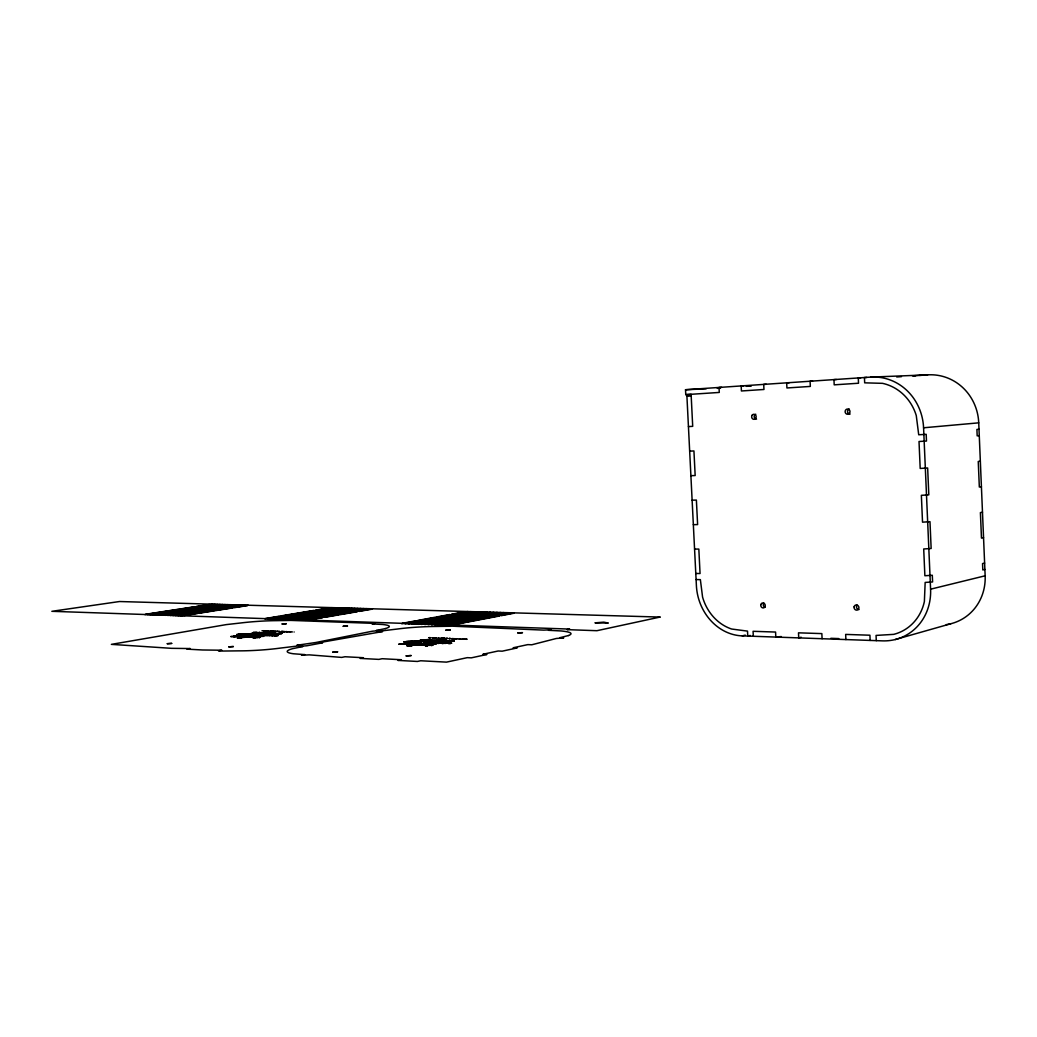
<?xml version="1.0" encoding="UTF-8"?>
<svg xmlns="http://www.w3.org/2000/svg" width="1037" height="1037" viewBox="0 0 1037 1037"><rect width="100%" height="100%" fill="white"/><g stroke="black" fill="none" stroke-linecap="round" stroke-linejoin="round"><path stroke-width="1.5" d="M239.716 637.327L242.477 637.055M253.3 634.177L243.215 635.253L245.017 634.903M247.649 635.409L245.16 635.357L248.05 635.227M409.563 642.616L411.417 642.784L409.084 643.109M435.151 644.068L436.058 643.977M238.277 638.001L237.486 638.001L245.445 637.249L240.74 637.107L243.397 636.835L242.749 636.977M259.431 636.187L260.624 635.901L258.822 636.122M411.456 642.668L414.891 642.37L403.847 641.89M277.929 635.603L274.533 635.875M267.403 634.618L266.652 634.631L281.947 633.283M241.854 633.788L242.619 633.944M429.279 644.69L430.342 644.768L428.514 644.794L433.103 644.664L430.368 644.82M423.602 645.053C426.946 644.638 418.468 645.649 421.398 644.638L435.877 643.964M246.197 636.912L246.586 636.938M428.333 642.655L431.586 642.072M239.223 635.707C248.945 634.696 234.816 635.435 239.314 635.629M451.004 641.268L453.96 640.931M241.971 635.862L240.338 635.966L248.66 635.694L244.447 636.316L247.182 636.122M443.11 641.112L445.301 640.931M250.202 634.514L250.98 634.579L250.176 634.683M420.244 644.612L416.498 644.884M255.88 633.438L248.141 633.905M431.923 642.396L428.385 642.72M271.811 632.013L270.761 631.961L275.842 631.935L273.47 632.155M424.068 642.668L428.787 642.214L424.094 642.746M441.593 639.764L439.597 639.816L443.305 639.79M260.274 634.774L261.246 634.864L258.2 635.033M406.867 643.523L421.683 643.575L415.306 644.56L410.121 644.081L412.156 643.368M260.313 632.622L253.235 632.479L257.15 632.557L255.102 632.648M410.38 641.385C407.748 640.788 404.261 641.773 406.439 641.903M445.975 641.955L446.39 641.994M267.987 634.463L269.05 634.605M405.571 643.938L406.698 643.796L398.701 644.21L405.415 643.977M248.504 635.305L247.649 635.396M253.339 636.951L255.037 636.925L252.963 637.198M260.054 637.029L252.25 637.405L254.298 637.042M416.381 644.599L415.461 644.677L417.937 644.495M405.661 641.773L406.115 642.072M448.541 641.397L437.212 641.553L441.879 640.425M240.817 636.588L242.152 637.081M412.35 641.255L411.624 641.294L412.895 641.242M430.912 641.216L429.992 641.268L431.301 641.216M257.215 636.938L259.03 636.692M410.782 641.359L412.143 641.151L407.126 641.76L413.919 642.007L424.509 640.736M451.808 641.073L450.836 641.022M242.969 634.411L239.767 635.007L246.65 634.359M280.547 633.348L281.338 632.972M408.008 645.39L412.843 645.26L406.711 645.727L416.109 645.014L408.228 645.416M254.234 632.661L253.521 632.739L254.311 632.674M437.705 641.164L433.336 641.346L437.731 641.164M273.548 634.54L270.994 634.398M431.236 641.229L432.494 641.086L430.757 641.06M440.427 643.121L438.755 643.057M438.897 643.433C432.39 643.264 447.362 642.642 440.194 642.655M269.192 632.22L268.103 632.363L271.953 632.039M254.739 632.764L256.256 632.687M443.369 639.673L436.642 640.049L445.184 639.388L440.051 639.648M246.262 636.161L245.186 636.329L246.43 636.096M454.206 640.905L453.687 640.983M428.229 641.035L438.405 640.464L437.718 640.672M435.281 640.672L437.834 640.723M427.413 645.299L426.531 645.26M424.081 645.079L426.233 644.768M432.52 644.833L431.651 644.651L435.618 644.094M235.101 636.29L233.364 636.485L238.108 636.096L230.784 636.562L235.347 636.601M258.369 633.711L254.739 633.516M419.505 642.11L418.702 642.097L419.518 642.007M421.54 639.907C418.767 640.01 429.214 639.492 422.577 639.985M425.831 645.792L426.972 645.792M443.071 641.099L445.819 640.801M424.522 640.918C420.789 641.462 428.812 640.568 423.07 640.866M249.152 636.861L245.899 637.12M432.312 643.821L430.161 643.873L431.988 643.484M259.289 637.457L259.522 637.496M239.728 634.009L238.627 634.385L242.619 633.957M444.99 638.299L444.056 638.364L445.016 638.286M434.581 642.577L431.625 642.784L434.633 642.512M258.317 633.776L257.474 633.892L259.146 633.776M436.357 641.838C432.947 641.709 439.169 641.838 435.618 641.657M256.191 633.905L253.896 634.151L255.271 633.866M407.8 644.483L411.08 644.275L407.917 644.586M260.741 633.905L266.716 632.713L257.189 633.088M439.714 642.11L440.816 642.033M257.28 636.524L258.783 636.394L253.546 636.524L259.211 635.862L249.58 637.314M245.963 636.977L247.428 636.809L246.495 636.77M240.195 634.748L238.614 634.67L243.28 634.553M411.715 643.005L413.426 642.953L412.726 643.005M281.105 633.011L279.744 633.114M424.587 643.588L425.663 643.614L422.565 643.834M259.756 633.62L263.139 633.153L260.17 633.426M432.286 645.299L431.211 645.455L432.442 645.338M260.248 632.583L254.817 633.788M269.179 633.322L270.722 633.244L268.7 633.374M280.807 633.633L281.597 633.633M427.983 639.946C430.407 639.66 424.872 640.036 428.748 639.998C432.598 639.868 436.758 639.622 435.851 640.594M410.898 645.908L411.676 645.947M410.665 646.051L411.313 646.025L410.172 646.012M249.411 634.592L248.439 634.553M237.888 635.966L243.202 635.759M416.731 643.757L416.654 643.731M279.212 633.84L278.383 633.516L279.951 633.49M244.719 633.827L243.41 634.009L245.678 633.827L239.456 634.579M267.17 633.788L263.191 634.009L267.092 633.646M266.431 633.361L266.768 633.192M252.626 634.087L251.939 634.19L252.808 634.048M268.103 635.525L266.69 635.461M429.357 644.651L430.07 644.521L428.216 644.34L430.64 644.094L424.47 643.873L430.575 643.471L426.635 643.808L429.422 643.99M238.082 634.657L238.679 634.527M264.241 634.605L265.783 634.242M268.246 632.324L267.027 632.79L273.392 632.505M254.441 637.457L255.633 637.431L254 637.548M438.47 639.557L437.77 639.544M441.179 639.648L439.973 639.751M417.898 641.955L416.952 642.02M422.279 641.462L416.355 641.022L428.19 639.609L421.035 639.998M454.05 640.866L445.897 640.801M411.106 641.929L409.511 642.007L410.315 641.864M253.495 634.151L245.6 634.1L255.569 633.283L254.791 633.4M253.365 637.911L254.921 637.522M255.776 633.594L254.052 633.75L254.933 633.659M260.326 636.057L264.033 636.277L258.783 636.601L260.352 636.264M402.11 644.107L403.276 643.938M466.119 639.142L467.143 639.22L466.248 639.323M245.445 635.111L244.11 635.24M424.911 645.507L425.572 645.442M418.857 642.149L416.226 642.059L418.118 641.903M459.404 639.038L460.363 638.935L459.585 639.025M258.809 633.918L259.056 633.84M268.881 634.618L269.166 634.592M444.108 638.986L445.651 639.064M260.844 633.516L260.741 633.594M238.29 638.001C233.688 638.053 247.662 637.198 238.704 637.509M273.275 633.451C276.322 632.35 263.359 634.1 267.339 634.463M423.174 640.736L424.016 640.568L420.037 640.335L422.435 639.985M435.255 641.864L436.24 641.89M407.01 643.484L405.985 643.186M261.868 633.218L260.663 633.296M275.92 634.074L276.723 633.983L275.349 634.125M426.933 645.753L427.698 645.584L425.455 645.649M452.054 641.138L447.699 641.579L448.541 641.514M252.471 636.005L249.036 636.653L253.611 636.096M253.715 637.82L254.402 637.69L253.261 637.69M269.477 633.205L268.777 633.296M273.496 633.776C273.872 633.711 271.979 633.698 275.622 633.309M452.728 638.688L454.491 638.714M252.185 637.185L252.795 637.249M271.02 634.424L270.268 634.605L271.59 634.605M255.815 632.739L254.985 632.79M440.44 640.36L441.269 640.114L439.947 640.322M895.255 639.531L950.825 623.743M238.251 634.605L238.691 634.307M431.936 644.845L432.753 645.105L432.105 645.273M261.92 630.833L264.098 630.716M408.461 645.442L409.148 645.429M252.535 636.187L254.83 635.979M411.637 644.651C415.15 644.288 409.343 645.118 411.624 644.638M451.276 641.242L449.345 641.009L451.639 640.97M238.64 637.586L239.21 637.496M261.13 634.916L254.104 635.227L258.135 634.877M430.42 640.931L429.875 640.879M423.459 644.133L424.379 643.744M431.34 640.685L429.525 640.529M243.591 635.409L244.408 635.448M258.602 637.483L259.6 637.522M801.186 637.249L798.736 637.885L798.49 632.829L821.848 633.607L822.095 638.727M252.354 635.992L254.104 636.044M274.753 631.287L275.648 631.209L272.303 631.261M424.081 639.699L422.85 639.881L424.496 639.764M435.216 642.097L436.097 642.072M265.965 630.95L268.92 630.924M423.602 639.868L424.159 639.738M453.104 638.753L453.713 638.636M446.571 638.559L447.284 638.507M248.258 634.644L249.256 634.618M261.493 633.322L262.854 633.244L261.933 633.192M257.539 637.509C254.376 637.612 261.441 636.757 259.094 636.744M239.547 638.131L240.753 638.053M417.626 643.497L419.428 643.446M691.173 395.525L686.896 395.81L696.397 585.672A50.048 43.813 74.6 0 0 742.22 635.875L745.279 635.124M750.257 635.461L747.755 636.07L747.508 631.118L731.655 629.031A45.006 39.393 74.6 0 1 702.58 597.118L700.364 579.631L696.086 579.579M263.333 634.955L260.611 635.266L263.683 635.085M273.25 633.464L270.955 633.84L281.494 633.555M742.22 635.875L882.461 640.866A53.185 48.869 66.6 0 0 930.591 589.185L985.15 575.794L978.734 422.837A50.32 48.13 -89.5 0 0 927.596 374.875L870.626 377.105L685.522 389.731L685.768 394.643L690.525 394.423M237.927 634.514L236.682 634.54L238.575 634.372M443.097 638.299L444.03 638.222L443.11 638.364M439.766 640.788L445.353 640.399L442.112 641.229L443.434 641.372L446.701 640.568L444.977 640.853M426.22 644.781L424.664 644.858L425.572 644.858M282.855 631.624C280.508 631.559 285.616 631.429 282.466 631.702M984.878 569.443L982.817 569.948L982.545 563.584L984.619 563.091M234.958 636.368L233.714 636.42M252.172 637.314L253.624 636.964M249.113 635.927L248.413 635.888M256.787 632.998C254.298 633.451 260.468 632.661 257.319 633.14M455.541 638.883L457.369 638.779M454.958 638.714L454.582 638.779M271.655 633.698L274.857 633.231M447.556 638.377L446.26 638.364M440.958 640.296L439.04 640.568L440.129 640.335M427.451 645.208C433.051 644.483 421.178 645.844 425.313 644.871M429.837 640.503L431.755 640.425M260.598 633.788L259.833 633.607L260.585 633.581M240.662 638.105L239.78 638.105M451.626 638.714L452.767 638.585M464.174 639.116L463.215 639.194M260.767 633.205L261.583 633.114M432.507 643.744C434.736 643.614 429.474 643.588 432.066 643.808M258.939 633.698L260.106 633.438M254.493 636.031L254.13 636.083M290.088 631.948L292.382 631.909M438.34 638.105L439.221 638.014L438.482 638.235M423.342 644.171L419.661 644.366L423.252 643.588M443.058 639.064L443.745 639.051M272.187 631.079L273.133 631.092M276.944 631.39L277.903 631.352M437.601 639.518L438.418 639.375M263.567 630.69L263.955 630.82M252.73 637.172L248.893 637.185M426.388 640.36L428.203 639.751M453.338 638.792L454.413 638.727L453.26 638.844M286.938 631.663L286.082 631.624M411.65 645.468L412.57 645.312M263.45 630.846L264.565 630.885M276.335 631.339L277.968 631.287M279.588 631.468L278.772 631.442M462.217 639.038L463.189 639.077M266.768 630.989L267.585 630.859M243.099 636.109C232.91 637.82 262.711 635.409 246.313 636.264M258.874 636.161L260.456 635.862M275.012 633.257L275.609 633.283M983.556 537.684L981.469 538.112L980.406 512.602L982.48 512.226M420.789 640.918L419.013 640.97L420.866 640.892M451.704 640.529L453.921 640.322L451.86 640.49M430.77 637.716L430.731 637.833M451.717 638.701L452.391 638.688M460.882 639.155L462.787 639.038M462.826 639.246L464.809 639.103M465.419 639.181L465.743 639.142M414.23 642.46L413.569 642.422M456.124 638.74L456.332 638.909M458.121 639.038L458.834 638.896M284.436 631.676L286.925 631.714M284.449 631.624L283.684 631.702M422.396 641.501L420.698 641.579M440.544 638.131L440.194 638.222M441.243 638.338L442.086 638.196M446.467 638.546L447.245 638.403M448.865 638.649L449.708 638.52M429.059 637.833L429.798 637.625M428.981 637.82L430.342 637.69L429.331 637.638M432.338 637.742L432.053 637.885M432.507 637.911L433.596 637.781M433.012 637.924L435.838 637.924M437.07 637.936L435.981 638.04M441.529 638.157L442.06 638.131M449.086 638.494L449.708 638.455M243.851 635.474L245.782 635.616M267.494 630.911L268.337 630.885M417.6 643.536L418.261 643.42M233.856 636.459L235.516 636.575M238.51 634.683L238.964 634.566M452.119 625.091L465.483 622.524M467.493 622.135L499.264 616.043M501.182 615.68L513.704 613.282M438.197 625.065L470.759 618.869M472.729 618.493L503.865 612.582M441.943 624.728L455.334 622.174M457.343 621.798L489.166 615.745M491.097 615.369L503.645 612.984M441.568 625.181L474.116 618.972M476.087 618.609L507.197 612.673M445.327 624.844L458.704 622.291M460.713 621.915L492.523 615.848M494.442 615.472L506.989 613.087M444.964 625.298L477.487 619.089M479.457 618.713L510.541 612.776M448.71 624.974L462.087 622.407M464.096 622.031L495.88 615.952M497.812 615.576L510.334 613.178M448.36 625.428L480.87 619.193M482.84 618.817L513.898 612.867M251.991 633.555L252.652 633.542L251.822 633.633M281.973 631.481L281.079 631.585L282.271 631.481M428.514 624.248L441.943 621.72M443.953 621.344L475.866 615.343M477.798 614.967L490.384 612.608M428.125 624.702L460.752 618.545M462.722 618.182L493.923 612.297M431.859 624.378L445.275 621.837M447.284 621.461L479.185 615.434M481.103 615.071L493.677 612.698M431.47 624.818L464.083 618.661M466.054 618.285L497.229 612.387M435.203 624.494L448.606 621.954M450.628 621.565L482.503 615.537M484.422 615.174L496.995 612.789M434.827 624.935L467.415 618.765M469.385 618.389L500.547 612.491M438.56 624.611L451.963 622.07M453.986 621.682L485.834 615.641M487.753 615.278L500.314 612.893M414.839 624.222L447.543 618.13M449.527 617.754L480.805 611.921M418.559 623.898L432.001 621.383M434.023 621.007L466.002 615.032M467.933 614.669L480.546 612.323M418.144 624.352L450.836 618.233M452.806 617.858L484.072 612.011M421.865 624.015L435.307 621.5M437.329 621.124L469.281 615.135M471.213 614.772L483.812 612.413M421.463 624.468L454.128 618.337M456.111 617.961L487.351 612.102M425.183 624.131L438.612 621.617M440.634 621.228L472.574 615.239M474.505 614.876L487.092 612.504M424.781 624.585L457.434 618.441M459.417 618.065L490.631 612.206M455.463 638.701L454.608 638.844M268.363 632.272L269.14 632.337M405.428 623.431L418.896 620.943M420.931 620.567L452.975 614.643M454.919 614.28L467.557 611.947M404.987 623.872L437.757 617.806M439.74 617.443L471.07 611.636M408.695 623.548L422.163 621.059M424.185 620.683L456.215 614.734M458.16 614.384L470.785 612.037M408.267 623.989L441.01 617.909M442.993 617.546L474.311 611.726M411.974 623.665L425.429 621.163M427.451 620.787L459.469 614.837M461.4 614.474L474.026 612.128M411.546 624.105L444.277 618.013M446.247 617.65L477.551 611.83M415.254 623.781L428.709 621.28M430.731 620.904L462.722 614.941M464.667 614.578L477.279 612.219M412.363 641.229L412.804 641.164M402.175 623.328L415.656 620.839M417.678 620.463L449.747 614.539M451.691 614.189L464.33 611.856M401.734 623.755L434.503 617.702M436.486 617.339L467.843 611.545M439.921 642.059L440.751 642.02M273.846 634.501L272.861 634.605M426.466 640.347L424.872 640.71L428.488 641.268M428.67 641.099L426.803 641.229M234.336 636.329L235.516 636.575M255.037 637.457L257.889 636.601M283.607 631.585L284.216 631.585M268.259 635.188L270.19 635.188L265.511 635.668M259.496 637.029L258.096 637.185M270.735 631.04L269.905 631.17L270.735 630.989M271.461 631.17L271.837 631.079M278.759 631.533L279.562 631.52M265.511 635.37L263.476 635.461M294.093 632.026L294.119 631.974M405.35 641.864L406.413 642.072M402.213 643.99L402.862 643.899M300.16 619.711L313.809 617.378M315.87 617.028L348.406 611.454M350.376 611.117L363.222 608.926M299.524 620.126L332.76 614.435M334.77 614.085L366.618 608.628M303.102 619.815L316.752 617.482M318.813 617.119L351.336 611.545M353.306 611.208L366.152 609.004M302.48 620.23L335.69 614.526M337.712 614.176L369.548 608.719M306.045 619.919L319.707 617.572M321.755 617.222L354.265 611.636M356.235 611.299L369.081 609.095M305.435 620.333L338.645 614.617M340.654 614.28L372.477 608.797M309.013 620.022L322.663 617.676M324.711 617.326L357.208 611.726M359.178 611.389L372.024 609.173M246.041 634.125L248.167 633.931M244.589 635.59L245.886 635.435L244.576 635.59M254.337 637.042L253.909 637.133M286.575 631.857L288.092 631.844M289.025 631.961L290.58 631.87M284.916 619.607L318.19 613.969M320.213 613.619L352.113 608.213M288.467 619.296L302.143 616.976M304.204 616.626L336.779 611.104M338.749 610.767L351.621 608.589M287.819 619.711L321.094 614.06M323.103 613.71L355.004 608.304M291.371 619.4L305.047 617.08M307.108 616.73L339.669 611.195M341.64 610.858L354.511 608.667M290.736 619.815L323.998 614.15M326.007 613.813L357.895 608.382M294.288 619.504L307.963 617.184M310.011 616.834L342.573 611.286M344.543 610.949L357.402 608.758M293.665 619.919L326.901 614.241M328.923 613.904L360.798 608.46M297.217 619.607L310.88 617.274M312.941 616.924L345.49 611.363M347.46 611.026L360.319 608.836M296.595 620.022L329.831 614.345M331.84 613.995L363.702 608.55M270.151 632.531L274.986 631.896M270.527 619.089L303.841 613.502M305.863 613.165L337.816 607.799M274.053 618.791L287.742 616.496M289.803 616.147L322.429 610.663M324.4 610.339L337.297 608.175M273.392 619.193L306.693 613.593M308.715 613.256L340.654 607.889M276.918 618.895L290.606 616.587M292.667 616.237L325.281 610.754M327.251 610.417L340.149 608.252M276.257 619.296L309.557 613.684M311.567 613.347L343.506 607.967M279.796 618.998L293.484 616.691M295.532 616.341L328.146 610.845M330.116 610.508L343.001 608.33M279.134 619.4L312.422 613.774M314.444 613.437L346.371 608.045M282.673 619.102L296.362 616.782M298.423 616.432L331.01 610.923M332.981 610.599L345.865 608.421M282.025 619.504L315.3 613.878M317.322 613.528L349.236 608.136M285.564 619.193L299.252 616.885M301.3 616.535L333.888 611.013M335.858 610.676L348.743 608.499M266.016 634.463L265.303 634.618L266.911 634.553M422.655 643.653L423.109 643.692M265.511 618.493L279.212 616.198M281.273 615.861L313.913 610.404M315.896 610.08L328.794 607.928M264.824 618.895L298.15 613.321M300.173 612.984L332.151 607.643M268.35 618.583L282.038 616.302M284.112 615.952L316.739 610.495M318.722 610.158L331.62 608.006M267.676 618.985L300.989 613.411M303.011 613.074L334.977 607.721M271.201 618.687L284.89 616.393M286.951 616.056L319.577 610.586M321.561 610.249L334.458 608.084M257.241 636.938L258.174 636.874M242.736 634.631L241.828 634.592M284.812 631.779L284.125 631.676M434.075 637.898L434.594 637.833M242.554 636.005L237.771 635.914M266.755 635.072L263.255 635.085M405.998 643.173L408.513 643.005M270.385 632.557L272.757 632.453M181.41 615.511L195.163 613.347M197.224 613.023L230.045 607.851M232.042 607.539L245.03 605.504M180.594 615.887L214.076 610.612M216.111 610.3L248.284 605.232M184.003 615.602L197.756 613.437M199.83 613.113L232.638 607.941M234.634 607.617L247.623 605.569M433.09 637.82L433.829 637.949M165.959 614.967L179.725 612.828M181.799 612.504L214.633 607.384M216.616 607.073L229.618 605.051M165.129 615.343L198.624 610.119M200.66 609.808L232.858 604.778M168.525 615.058L182.279 612.906M184.353 612.595L217.187 607.462M219.17 607.151L232.171 605.128M167.696 615.434L201.178 610.197M203.213 609.886L235.412 604.856M171.079 615.148L184.845 612.997M186.906 612.673L219.74 607.539M221.737 607.228L234.725 605.206M170.262 615.524L203.745 610.287M205.78 609.963L237.966 604.934M173.646 615.239L187.412 613.087M189.486 612.763L222.307 607.617M224.303 607.306L237.292 605.271M172.829 615.615L240.532 605.012M175.409 615.706L208.891 610.456M210.926 610.132L243.112 605.077M178.818 615.421L192.571 613.256M194.645 612.932L227.466 607.773M229.449 607.462L242.451 605.427M178.001 615.797L211.483 610.534M213.518 610.21L245.691 605.154M264.422 630.911L265.511 630.924M442.682 638.196L443.46 638.364M147.423 614.708L180.918 609.549M182.953 609.237L215.165 604.273M150.78 614.435L164.546 612.31M166.607 611.986L199.467 606.93M201.45 606.619L214.465 604.61M149.924 614.798L217.679 604.351M152.439 614.889L185.947 609.717M187.969 609.393L220.181 604.415M981.417 486.729L979.33 487.053L978.254 461.478L980.341 461.206M155.809 614.604L169.575 612.478M171.649 612.154L204.496 607.086M206.48 606.775L219.481 604.765M154.967 614.98L188.462 609.795M190.497 609.484L222.709 604.493M158.337 614.695L172.103 612.569M174.177 612.245L207.011 607.151M209.007 606.852L222.009 604.83M157.494 615.071L190.989 609.873M193.025 609.562L225.236 604.571M160.878 614.785L174.631 612.647M176.705 612.336L209.552 607.228M211.535 606.93L224.536 604.908M160.035 615.161L227.764 604.636M162.576 615.252L196.071 610.041M198.106 609.717L230.305 604.714M145.776 614.254L159.529 612.141M161.603 611.817L194.463 606.775M196.447 606.464L209.461 604.467M144.908 614.617L178.416 609.471M180.451 609.16L212.663 604.208M148.278 614.345L162.031 612.219M164.105 611.908L196.952 606.852M198.948 606.541L211.963 604.545M242.632 634.463L241.828 634.605M407.943 642.862L409.459 642.849L406.361 643.225M450.006 643.238C445.158 643.627 452.638 643.873 450.123 643.225M246.806 637.029L245.147 636.964L246.352 636.744M444.005 642.046L444.769 641.942L442.306 642.007M408.474 645.87L407.58 645.908M259.431 637.016L259.626 636.809M420.102 644.599L418.105 644.884L421.307 644.781L417.043 644.975M273.612 631.235L272.99 631.326M270.942 632.92L270.644 633.27M253.546 637.768L254.026 637.846M431.431 640.607L431.781 640.438M272.355 631.974L272.238 631.844M241.569 636.601L238.51 636.887L240.843 636.537M419.104 643.536L418.222 643.51M436.784 642.046L439.325 641.929M239.728 633.996L241.841 633.776M278.681 633.776L279.873 633.698M444.99 639.22L445.741 639.09M269.672 633.335L269.231 633.451M268.609 634.54L264.785 634.592M442.306 642.046L443.719 642.11M426.829 645.377L432.144 645.299M239.288 637.496L242.152 637.483L240.623 637.522M259.354 637.561L258.809 637.548M411.585 645.507L410.406 645.351L412.545 645.273M439.312 641.877L436.797 642.007M249.139 635.927L248.465 635.992M246.3 637.211L248.932 637.236M425.727 645.792L426.855 645.662L425.611 645.714M254.532 637.509L253.922 637.496M268.039 634.424L267.053 634.359M276.412 635.603L274.533 635.914M415.487 643.757C417.107 643.938 412.959 643.77 416.252 643.912M245.743 636.135L246.741 636.212M274.624 635.305L271.759 635.811L276.114 635.279L274.818 635.292M427.011 641.268L428.087 641.281M435.514 642.007L436.188 642.046M244.538 633.892L246.378 634.32L245.043 635.046M421.878 641.592L419.35 642.007M979.278 435.644L977.178 435.851L976.919 429.448L979.006 429.24M416.394 644.47L417.574 644.508M425.209 644.794L424.496 644.729L425.429 644.625M287.392 631.727L287.936 631.818M271.72 634.618L272.887 634.553M416.926 642.097L418.028 642.059M440.142 639.116L442.864 638.935M870.626 377.105A53.056 49.646 88.4 0 1 923.578 427.788L978.734 422.837M260.339 636.212L259.419 636.238M442.864 638.973L440.168 639.155M444.575 641.255L445.91 641.06L444.886 641.06M254.156 637.936L257.565 637.509M405.597 641.747L403.821 641.864M407.528 642.201L408.28 642.149M281.934 633.335L279.718 633.14M449.915 643.16L451.756 643.212L450.317 643.134M441.671 639.09L441.918 639.012M427.879 639.79L428.255 639.79M411.495 642.629L413.439 642.37M439.74 640.529L440.453 640.697L439.701 640.749M431.82 644.34L429.746 644.327M259.781 632.518L258.991 632.609L259.911 632.583M254.622 632.764L252.276 633.076L256.411 632.661M444.536 641.125L443.862 641.125L444.717 641.009M421.8 641.631L420.724 641.605M896.733 376.962L901.464 376.638M912.469 375.9L927.596 374.875M276.568 635.525L277.942 635.564M746.225 386.308L750.827 386.14M685.768 394.643L719.276 392.44L719.03 387.436L721.596 387.332M749.349 386.101L750.957 386.01M266.872 633.244C270.424 632.959 263.787 633.763 266.444 633.296M273.107 633.853L271.642 633.711M688.438 426.57L692.703 426.35L691.109 394.293M242.036 635.862L243.125 635.811M412.117 643.394L407.087 643.627M686.896 395.81L690.072 395.654M685.522 389.731L706.171 388.823M717.28 388.344L720.456 388.214M789.183 382.731L786.681 382.834L786.927 387.968L810.338 386.425L810.091 381.24L812.567 381.136M766.239 384.286L763.712 384.39L763.958 389.484L741.416 390.975L741.17 385.933L743.71 385.829M689.67 451.134L693.934 450.952L695.166 475.542L690.888 475.672M860.697 377.857L858.286 377.948L858.519 383.236L834.202 384.844L833.955 379.607L836.405 379.516M913.441 375.77L915.619 375.679M255.387 633.905L256.269 633.853M430.679 642.253L431.949 642.331M442.786 643.355C437.821 642.927 452.132 642.396 442.177 643.588M866.841 377.429L864.443 377.533L864.677 382.834L882.539 383.34A47.702 44.643 88.4 0 1 916.267 415.552L918.717 434.775L926.197 434.322L926.482 441.049L919.015 441.503L920.195 468.439L927.648 467.972L928.815 494.856L921.362 495.323L922.528 522.168L929.982 521.702L931.148 548.495L923.708 548.975L924.874 575.742L932.302 575.263L932.6 581.938L925.16 582.431L924.382 601.512A47.819 43.93 66.6 0 1 893.725 634.359L876.058 635.422L876.291 640.646M919.417 375.368L921.595 375.277M249.45 637.12C250.474 636.951 245.25 637.301 249.243 636.874M423.537 639.959L424.237 639.907M257.215 636.549L257.876 636.575M409.602 642.512L406.828 642.72L407.904 642.862M692.12 500.171L696.384 500.08L697.616 524.592L693.338 524.644M430.433 644.677L432.17 644.703M411.611 643.031L412.285 642.927M694.57 549.079L698.834 549.079L700.053 573.526L695.788 573.474M781.341 636.549L775.806 637.081L775.572 632.052L753.069 631.3L753.316 636.277M830.857 638.299L838.777 638.585M414.281 642.473L417.509 642.629L413.582 643.147L419.168 642.253L418.118 642.123M870.16 640.438L869.926 635.214L845.661 634.411L845.894 639.57M923.578 427.788L930.591 589.185M765.034 607.267A2.528 2.217 72.3 0 1 763.828 603.067M858.999 609.562A2.631 2.385 66.8 0 1 857.081 605.102M756.556 419.155A2.528 2.255 88.8 0 1 755.74 414.217M850.107 414.1A2.618 2.437 -89.3 0 1 849.238 408.98M985.15 575.794A50.528 47.326 62 0 1 946.237 624.637M450.304 629.874L445.858 630.172L450.304 629.874M411.119 655.553L406.154 655.89L411.119 655.553M444.808 643.381L449.384 642.901L444.847 643.355M337.582 651.819L332.799 652.143L337.582 651.819M347.46 626.011L343.221 626.283L347.46 626.011M407.334 644.275C401.617 644.353 411.274 643.562 407.398 644.262M434.905 642.94L438.923 642.629L434.944 642.914M413.4 641.436L416.343 641.203L413.413 641.41M286.251 623.704L282.129 623.963L286.251 623.704M233.364 646.544L228.814 646.842L233.364 646.544M237.564 636.511L236.449 636.614L239.262 636.303L237.564 636.511M171.688 643.407L167.281 643.705L171.688 643.407M269.879 632.518L271.914 632.44L269.879 632.518M268.959 635.616L272.342 635.305L269.05 635.577M424.82 641.372C426.466 641.047 420.503 641.76 424.82 641.372M595.225 622.835L608.278 623.056L603.754 622.148L595.225 622.835M414.541 641.372L416.122 641.449L414.554 641.268M257.85 636.498L258.783 636.394L257.863 636.446M414.398 642.072L413.141 642.214L414.398 642.072M522.428 632.661L517.826 632.894L522.428 632.661M445.417 642.059L445.43 642.084M271.188 634.488L271.888 634.488L271.188 634.488M270.126 632.985L270.126 633.011M421.929 641.527L421.852 641.436M568.419 635.551L559.786 637.729L563.713 637.885L556.312 638.481L531.787 644.781L527.833 644.612L513.159 647.775L517.126 647.944L502.167 651.184L498.175 650.99L482.892 654.282L486.897 654.477L471.304 657.847L467.285 657.652L446.506 662.125L420.672 660.763L417.405 661.45L397.962 660.413L401.228 659.726L382.147 658.715L378.868 659.389L360.124 658.391L363.417 657.717L345.01 656.745L341.717 657.406L309.207 654.853L301.508 655.254L304.813 654.619L293.419 653.764A42.53 5.094 -3.5 0 1 292.473 648.708L302.895 646.505L299.524 646.336L306.861 645.766L322.572 642.81L319.215 642.655L382.549 631.572L379.218 631.442L382.834 630.768L397.43 629.018A40.197 4.55 -3.2 0 1 436.629 626.452L452.456 626.192L543.79 630.12L551.178 629.731L548.482 630.302L561.173 630.963A42.426 5.016 -2.8 0 1 568.419 635.551M435.307 641.177L436.512 641.229L435.307 641.177M449.773 638.585L450.693 638.546L449.799 638.585M385.401 628.565L376.198 630.509L379.503 630.639L372.594 631.17L315.87 642.499L296.815 645.273L300.147 645.442L296.18 646.181L280.301 648.099A41.091 4.731 -3.8 0 1 238.484 650.86L222.501 651.042L218.47 650.821L221.801 650.225L202.539 649.979L186.867 649.136L190.212 648.553L171.468 648.319L111.374 644.366L226.222 624.611L240.351 623.017A37.125 3.863 -3.8 0 1 276.736 620.644L290.853 620.398L374.798 623.406L372.024 623.911L382.601 624.481A38.836 4.252 -3.5 0 1 385.401 628.565M660.012 617.067L596.91 630.703L567.07 629.64L569.741 629.083L51.85 611.312L119.527 601.525L660.012 617.067M448.58 643.005L447.258 642.862L448.723 642.888M760.795 604.727A2.528 2.23 72.4 0 0 763.699 607.863A2.528 2.23 72.4 0 0 764.515 603.703A2.528 2.23 72.4 0 0 760.795 604.727M854.112 606.826A2.631 2.385 66.9 0 0 857.236 610.08A2.631 2.385 66.9 0 0 858.13 605.764A2.631 2.385 66.9 0 0 854.112 606.826M752.24 415.098A2.528 2.255 88.8 0 0 753.445 419.272A2.528 2.255 88.8 0 0 756.064 416.031A2.528 2.255 88.8 0 0 752.24 415.098M849.368 413.4A2.631 2.437 -89.4 0 0 848.072 409.071A2.631 2.437 -89.4 0 0 845.246 412.454A2.631 2.437 -89.4 0 0 849.368 413.4"/></g></svg>
